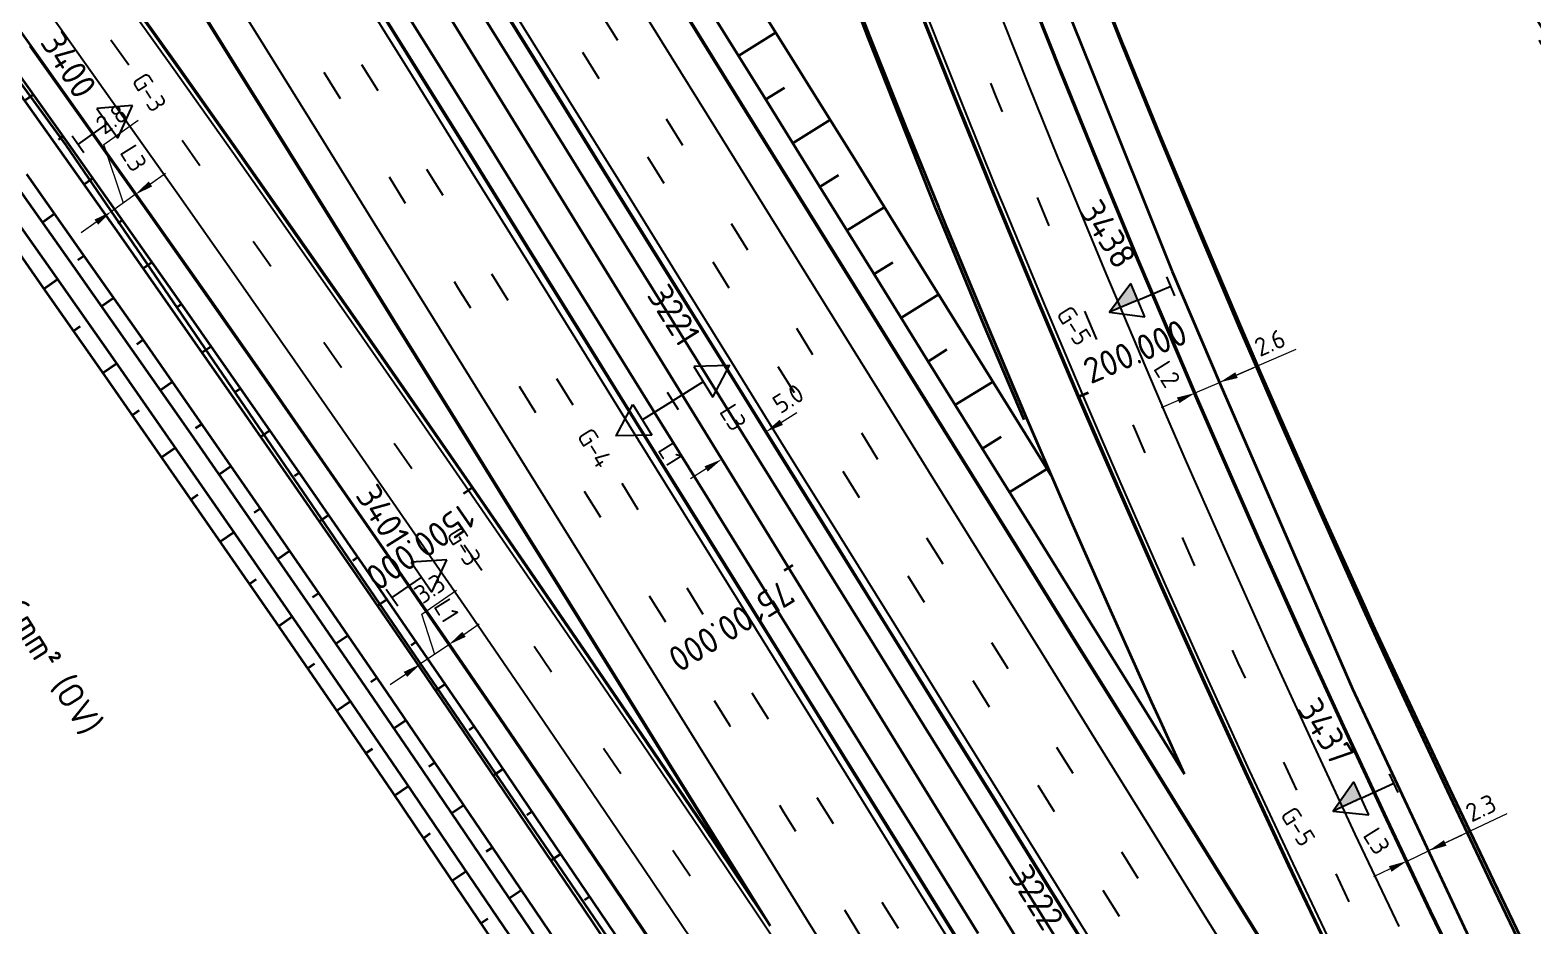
# Model space of a CAD drawing. Header units: metres. Extents: x 134219 to 139080, y 438661 to 444352.
# Drawn here: x 135685.5 to 135831.7, y 442616.8 to 442704.1 of the extents above; entities that cross this region are included whole.
import ezdxf
from ezdxf.enums import TextEntityAlignment as Align

# ---------------------------------------------------------------- set-up
doc = ezdxf.new("R2010")
doc.units = ezdxf.units.M
doc.linetypes.add('13strp', pattern=[4, 1, -3])
doc.linetypes.add('39strp', pattern=[12, 3, -9])
doc.layers.get('DEFPOINTS').update_dxf_attribs({"color": 193})
for name, color, linetype, lineweight in [('N-WE-KL-ET-T18', 1, 'Continuous', 18), ('N-WE-KL-ET-T25', 7, 'Continuous', 25), ('N-WE-KL-ET_LS_OV_ARMATUUR-S', 7, 'Continuous', 25), ('N-WE-KL-ET_LS_OV_ARMATUUR-T18', 1, 'Continuous', 25), ('N-WE-KL-ET_LS_OV_KABEL-G', 10, 'KL-LS-OV-N', 35), ('N-WE-KL-ET_LS_OV_KABEL-M', 7, 'Continuous', 18), ('N-WE-KL-ET_LS_OV_KABEL-T25', 7, 'Continuous', 25), ('Utd-geleiderail-nw', 8, 'glm a2ee v014$0$f2m40080', 35), ('Utd-ondergr-nw', 8, '13strp', 35)]:
    doc.layers.add(name, color=color, linetype=linetype, lineweight=lineweight)
doc.layers.add('N-WE-KL-ET_LS_OV_ARMATUUR-T25', color=2, linetype='Continuous')
doc.layers.add('Utd-weg-nw', color=8, linetype='Continuous')
doc.styles.add('alm a2ee v011$0$rtw_iso', font='NLCS-ISO.ttf')
doc.styles.add('ISO18', font='NLCS-ISO.ttf')
doc.styles.add('ISO25', font='NLCS-ISO.ttf')
doc.styles.add('NLCS-ISO', font='NLCS-ISO.ttf')
doc.styles.add('NLCS_18', font='NLCS-ISO.ttf', dxfattribs={"height": 1.8})
doc.styles.add('NLCS_25', font='NLCS-ISO.ttf', dxfattribs={"height": 2.5})
doc.linetypes.add('glm a2ee v014$0$f2m40080', pattern='A,2,-1,[160,RTW.shx,S=0.5,R=0,X=0,Y=0],-1', length=4)
doc.linetypes.add('KL-LS-OV-N', pattern='A,4,-1,[103,NLCS.SHX,S=0.75,R=0,X=0,Y=0],-1,4,-1.5,["0V",Standard,S=1,R=0,X=0,Y=-0.5],-3', length=14.5)
doc.dimstyles.new('NLCS_t18_pijl_Dimension_l3_h1', dxfattribs={"dimtxt": 1.8, "dimasz": 1.8, "dimexe": 2, "dimexo": 2, "dimgap": 0.7, "dimtad": 1, "dimdec": 1, "dimzin": 0, "dimdsep": 46, "dimtxsty": 'NLCS_18', "dimcen": 2.5, "dimdle": 2, "dimclrd": 256, "dimclre": 256, "dimclrt": 256, "dimadec": 1, "dimazin": 0, "dimtfac": 1, "dimtdec": 1, "dimtofl": 0, "dimtmove": 1, "dimatfit": 0, "dimfxl": 0, "dimtolj": 1, "dimtzin": 0, "dimlwd": 18, "dimlwe": 18, "dimarcsym": 0})

# ---------------------------------------------------------------- blocks, each defined once
blk = doc.blocks.new('SKL-ET_OV_ARMATUUR_HD_NATRIUM_2x250W-SO (1)')
for points in [[(-3.49, -1.76), (-6.49, 0), (-3.49, 1.76)], [(-3.49, 1.76), (-3.49, -1.76)], [(3.49, -1.76), (6.49, 0), (3.49, 1.76)], [(3.49, 1.76), (3.49, -1.76)], [(-3.49, 0), (0, 0)], [(0, 1), (0, -1)], [(3.49, 0), (0, 0)]]:
    blk.add_lwpolyline(points)
at = {"layer": 'N-WE-KL-ET_LS_OV_ARMATUUR-T18', "style": 'NLCS-ISO', "flags": 1}
for tag, p in [('TYPE_ARMATUUR', (3.07, -6.82)), ('VERMOGEN_LAMP', (3.07, -10.61)), ('SPIEGELSTAND', (3.07, -14.39)), ('HOOGTE_LICHTMAST', (3.07, -18.17)), ('UITLEGGERHOEK', (3.07, -21.96)), ('TYPE_LICHTMAST', (3.07, -25.74)), ('BOTSVRIENDELIJK', (3.07, -29.53)), ('POSITIE_LICHTMAST', (3.07, -33.31)), ('KABELAANSLUITNG', (3.07, -37.1)), ('VOEDINGSPUNT', (3.07, -48.45))]:
    blk.add_attdef(tag, p, '', height=1.8, dxfattribs=at)
at = {"layer": 'N-WE-KL-ET_LS_OV_ARMATUUR-T18', "style": 'NLCS-ISO'}
for tag, p in [('FASE-AANSLUITING_1', (3.07, -40.88)), ('FASE-AANSLUITING_2', (3.07, -44.67)), ('GROEPSNUMMER', (3.07, -52.24))]:
    blk.add_attdef(tag, p, '', height=1.8, dxfattribs=at)
at = {"layer": 'N-WE-KL-ET_LS_OV_ARMATUUR-T25', "style": 'NLCS-ISO'}
for tag, p in [('MASTNUMMER', (3.07, 7.39)), ('TYPE_SYMBOOL', (3.07, 3.61))]:
    blk.add_attdef(tag, p, '', height=2.5, dxfattribs=at)
blk = doc.blocks.new('SKL-ET_OV_ARMATUUR_HD_NATRIUM_1x250W-SO (3)')
for p, q in [((6.49, 0), (3.49, 1.76)), ((3.49, -1.76), (6.49, 0))]:
    blk.add_line(p, q)
for points in [[(3.49, 1.76), (3.49, -1.76)], [(0, 1), (0, -1)], [(3.49, 0), (0, 0)]]:
    blk.add_lwpolyline(points)
at = {"layer": 'N-WE-KL-ET_LS_OV_ARMATUUR-T18', "style": 'ISO18', "flags": 1}
for tag, p in [('TYPE_ARMATUUR', (3.07, -6.82)), ('VERMOGEN_LAMP', (3.07, -10.61)), ('SPIEGELSTAND', (3.07, -14.39)), ('HOOGTE_LICHTMAST', (3.07, -18.17)), ('UITLEGGERHOEK', (3.07, -21.96)), ('TYPE_LICHTMAST', (3.07, -25.74)), ('BOTSVRIENDELIJK', (3.07, -29.53)), ('POSITIE_LICHTMAST', (3.07, -33.31)), ('KABELAANSLUITNG', (3.07, -37.1)), ('VOEDINGSPUNT', (3.07, -44.67))]:
    blk.add_attdef(tag, p, '', height=1.8, dxfattribs=at)
at = {"layer": 'N-WE-KL-ET_LS_OV_ARMATUUR-T18', "style": 'ISO18'}
for tag, p in [('FASE-AANSLUITING_1', (3.07, -40.88)), ('GROEPSNUMMER', (3.07, -48.45))]:
    blk.add_attdef(tag, p, '', height=1.8, dxfattribs=at)
at = {"layer": 'N-WE-KL-ET_LS_OV_ARMATUUR-T25', "style": 'ISO25'}
for tag, p in [('MASTNUMMER', (3.07, 7.39)), ('TYPE_SYMBOOL', (3.07, 3.61))]:
    blk.add_attdef(tag, p, '', height=2.5, dxfattribs=at)
blk = doc.blocks.new('SKL-ET_OV_ARMATUUR_HD_NATRIUM_1x250W-SO (2)')
for points in [[(3.49, -1.76), (6.49, 0), (3.49, 1.76)], [(3.49, 1.76), (3.49, -1.76)], [(0, 1), (0, -1)], [(3.49, 0), (0, 0)], [(3.49, 0), (6.49, 0)]]:
    blk.add_lwpolyline(points)
blk.add_solid([(3.49, 0), (3.49, -1.76), (6.49, 0)])
at = {"layer": 'N-WE-KL-ET-T18', "linetype": 'ByBlock', "style": 'NLCS-ISO'}
blk.add_attdef('GROEPSNUMMER', text='', height=1.8, dxfattribs=at).set_placement((-2, -4), align=Align.RIGHT)
blk.add_attdef('FASE-AANSLUITING', (10, -4), '', height=1.8, dxfattribs=at)
at = {"layer": 'N-WE-KL-ET-T18', "linetype": 'ByBlock', "style": 'NLCS-ISO', "flags": 1}
for tag, p in [('TYPE_ARMATUUR', (7.76, -13.46)), ('TYPE_FABRIKAAT', (7.76, -17.24)), ('VERMOGEN_LAMP', (7.76, -21.02)), ('SPIEGELSTAND', (7.76, -24.81)), ('HOOGTE_LICHTMAST', (7.76, -28.59)), ('UITLEGGERHOEK', (7.76, -32.38)), ('TYPE_LICHTMAST', (7.76, -36.16)), ('BOTSVRIENDELIJK', (7.76, -39.95)), ('POSITIE_LICHTMAST', (7.76, -43.73)), ('KABELAANSLUITING', (7.76, -47.52)), ('VOEDINGSPUNT', (7.76, -51.3))]:
    blk.add_attdef(tag, p, '', height=1.8, dxfattribs=at)
at = {"layer": 'N-WE-KL-ET-T25', "linetype": 'ByBlock', "style": 'NLCS-ISO'}
blk.add_attdef('MASTNUMMER', text='', height=2.5, dxfattribs=at).set_placement((4, 4.31), align=Align.MIDDLE)
at = {"layer": 'N-WE-KL-ET-T25', "linetype": 'ByBlock', "style": 'NLCS-ISO', "flags": 1}
blk.add_attdef('TYPE_SYMBOOL', (7.76, -10.06), '', height=2.5, dxfattribs=at)
blk = doc.blocks.new('*D463')
at = {"layer": 'DEFPOINTS', "color": 0, "transparency": 16777216}
for p in [(135757.04, 442664.93), (135752.77, 442662.28), (135752.77, 442662.28)]:
    blk.add_point(p, dxfattribs=at)
at = {"layer": 'N-WE-KL-ET_LS_OV_KABEL-M', "lineweight": 18, "transparency": 16777216}
for p, q in [((135757.04, 442664.93), (135755.98, 442666.63)), ((135752.77, 442662.28), (135751.72, 442663.98))]:
    blk.add_line(p, q, dxfattribs=at)
at = {"layer": 'N-WE-KL-ET_LS_OV_KABEL-M', "linetype": 'Continuous', "lineweight": 18, "transparency": 16777216}
for p, q in [((135758.57, 442665.88), (135760.09, 442666.83)), ((135751.24, 442661.33), (135749.72, 442660.38))]:
    blk.add_line(p, q, dxfattribs=at)
at = {"layer": 'N-WE-KL-ET_LS_OV_KABEL-M', "transparency": 16777216}
for points in [[(135758.41, 442666.13), (135758.72, 442665.62), (135757.04, 442664.93)], [(135751.09, 442661.59), (135751.4, 442661.08), (135752.77, 442662.28)]]:
    blk.add_solid(points, dxfattribs=at)
at = {"layer": 'N-WE-KL-ET_LS_OV_KABEL-M', "transparency": 16777216, "insert": (135759.24, 442668.18), "char_height": 1.8, "attachment_point": 5, "rotation": 31.8363, "style": 'NLCS_18'}
blk.add_mtext('\\A1;5.0', dxfattribs=at)
blk = doc.blocks.new('*D494')
at = {"layer": 'DEFPOINTS', "color": 0, "transparency": 16777216}
for p in [(135695.7, 442688.04), (135693.38, 442686.4), (135693.38, 442686.4)]:
    blk.add_point(p, dxfattribs=at)
at = {"layer": 'N-WE-KL-ET_LS_OV_KABEL-M', "linetype": 'Continuous', "lineweight": 18, "transparency": 16777216}
for p, q in [((135692.63, 442692.92), (135695.99, 442695.28)), ((135694.54, 442687.22), (135692.63, 442692.92)), ((135697.17, 442689.08), (135698.64, 442690.12)), ((135695.7, 442688.04), (135693.38, 442686.4)), ((135691.9, 442685.36), (135690.43, 442684.33))]:
    blk.add_line(p, q, dxfattribs=at)
at = {"layer": 'N-WE-KL-ET_LS_OV_KABEL-M', "lineweight": 18, "transparency": 16777216}
for p, q in [((135693.38, 442686.4), (135692.22, 442688.04)), ((135695.7, 442688.04), (135696.86, 442686.41))]:
    blk.add_line(p, q, dxfattribs=at)
at = {"layer": 'N-WE-KL-ET_LS_OV_KABEL-M', "transparency": 16777216}
for points in [[(135697, 442689.33), (135697.35, 442688.84), (135695.7, 442688.04)], [(135691.73, 442685.61), (135692.08, 442685.12), (135693.38, 442686.4)]]:
    blk.add_solid(points, dxfattribs=at)
at = {"layer": 'N-WE-KL-ET_LS_OV_KABEL-M', "transparency": 16777216, "insert": (135693.39, 442695.41), "char_height": 1.8, "attachment_point": 5, "rotation": 35.1927, "style": 'NLCS_18'}
blk.add_mtext('\\A1;2.8', dxfattribs=at)
blk = doc.blocks.new('*D495')
at = {"layer": 'DEFPOINTS', "color": 0, "transparency": 16777216}
for p in [(135726.2, 442644.22), (135723.47, 442642.35), (135723.47, 442642.35)]:
    blk.add_point(p, dxfattribs=at)
at = {"layer": 'N-WE-KL-ET_LS_OV_KABEL-M', "linetype": 'Continuous', "lineweight": 18, "transparency": 16777216}
for p, q in [((135723.58, 442647.21), (135726.97, 442649.53)), ((135724.84, 442643.28), (135723.58, 442647.21)), ((135727.68, 442645.23), (135729.17, 442646.25)), ((135726.2, 442644.22), (135723.47, 442642.35)), ((135721.99, 442641.33), (135720.5, 442640.32))]:
    blk.add_line(p, q, dxfattribs=at)
at = {"layer": 'N-WE-KL-ET_LS_OV_KABEL-M', "lineweight": 18, "transparency": 16777216}
for p, q in [((135726.2, 442644.22), (135725.07, 442645.87)), ((135723.47, 442642.35), (135722.34, 442644))]:
    blk.add_line(p, q, dxfattribs=at)
at = {"layer": 'N-WE-KL-ET_LS_OV_KABEL-M', "transparency": 16777216}
for points in [[(135727.52, 442645.48), (135727.85, 442644.99), (135726.2, 442644.22)], [(135721.82, 442641.58), (135722.16, 442641.09), (135723.47, 442642.35)]]:
    blk.add_solid(points, dxfattribs=at)
at = {"layer": 'N-WE-KL-ET_LS_OV_KABEL-M', "transparency": 16777216, "insert": (135724.37, 442649.69), "char_height": 1.8, "attachment_point": 5, "rotation": 34.4022, "style": 'NLCS_18'}
blk.add_mtext('\\A1;3.3', dxfattribs=at)
blk = doc.blocks.new('*D586')
at = {"layer": 'DEFPOINTS', "color": 0, "transparency": 16777216}
for p in [(135798.83, 442668.73), (135801.21, 442669.76), (135801.21, 442669.76)]:
    blk.add_point(p, dxfattribs=at)
at = {"layer": 'N-WE-KL-ET_LS_OV_KABEL-M', "linetype": 'Continuous', "lineweight": 18, "transparency": 16777216}
for p, q in [((135808.63, 442672.96), (135801.21, 442669.76)), ((135802.86, 442670.47), (135804.51, 442671.18)), ((135798.83, 442668.73), (135801.21, 442669.76)), ((135797.18, 442668.01), (135795.53, 442667.3))]:
    blk.add_line(p, q, dxfattribs=at)
at = {"layer": 'N-WE-KL-ET_LS_OV_KABEL-M', "lineweight": 18, "transparency": 16777216}
for p, q in [((135798.83, 442668.73), (135799.63, 442666.89)), ((135801.21, 442669.76), (135802, 442667.92))]:
    blk.add_line(p, q, dxfattribs=at)
at = {"layer": 'N-WE-KL-ET_LS_OV_KABEL-M', "transparency": 16777216}
for points in [[(135802.74, 442670.75), (135802.98, 442670.19), (135801.21, 442669.76)], [(135797.06, 442668.29), (135797.3, 442667.74), (135798.83, 442668.73)]]:
    blk.add_solid(points, dxfattribs=at)
at = {"layer": 'N-WE-KL-ET_LS_OV_KABEL-M', "transparency": 16777216, "insert": (135806.11, 442673.62), "char_height": 1.8, "attachment_point": 5, "rotation": 23.3729, "style": 'NLCS_18'}
blk.add_mtext('\\A1;2.6', dxfattribs=at)
blk = doc.blocks.new('*D587')
at = {"layer": 'DEFPOINTS', "color": 0, "transparency": 16777216}
for p in [(135819.45, 442623.16), (135821.54, 442624.15), (135821.54, 442624.15)]:
    blk.add_point(p, dxfattribs=at)
at = {"layer": 'N-WE-KL-ET_LS_OV_KABEL-M', "linetype": 'Continuous', "lineweight": 18, "transparency": 16777216}
for p, q in [((135829.17, 442627.76), (135821.54, 442624.15)), ((135823.17, 442624.92), (135824.8, 442625.69)), ((135819.45, 442623.16), (135821.54, 442624.15)), ((135817.82, 442622.39), (135816.19, 442621.62))]:
    blk.add_line(p, q, dxfattribs=at)
at = {"layer": 'N-WE-KL-ET_LS_OV_KABEL-M', "lineweight": 18, "transparency": 16777216}
for p, q in [((135819.45, 442623.16), (135818.59, 442624.97)), ((135821.54, 442624.15), (135820.69, 442625.96))]:
    blk.add_line(p, q, dxfattribs=at)
at = {"layer": 'N-WE-KL-ET_LS_OV_KABEL-M', "transparency": 16777216}
for points in [[(135823.04, 442625.19), (135823.3, 442624.65), (135821.54, 442624.15)], [(135817.69, 442622.66), (135817.95, 442622.12), (135819.45, 442623.16)]]:
    blk.add_solid(points, dxfattribs=at)
at = {"layer": 'N-WE-KL-ET_LS_OV_KABEL-M', "transparency": 16777216, "insert": (135826.64, 442628.33), "char_height": 1.8, "attachment_point": 5, "rotation": 25.2963, "style": 'NLCS_18'}
blk.add_mtext('\\A1;2.3', dxfattribs=at)

msp = doc.modelspace()

# ---------------------------------------------------------------- linework, layer by layer
at = {"layer": 'N-WE-KL-ET_LS_OV_KABEL-G', "flags": 128}
for points, elevation in [([(135028.79, 443628.21), (135029.43, 443628.5), (135031.21, 443626.78), (135031.77, 443626.04), (135031.72, 443624.46), (135052.28, 443604.28), (135079.83, 443576.7), (135079.68, 443576.86), (135107.02, 443546.27), (135128.47, 443521.4), (135135.83, 443512.88), (135160.14, 443483.99), (135177.3, 443462.48), (135198.67, 443435.94), (135200.35, 443433.58), (135206.96, 443425.68), (135215.59, 443414.76), (135229.59, 443396.5), (135246.51, 443374.99), (135246.49, 443375.01), (135294.88, 443312.89), (135333.29, 443263.09), (135371.73, 443213.18), (135406.65, 443167.97), (135427.92, 443140.4), (135453.98, 443108.38), (135454.93, 443105.99), (135457.2, 443102.6), (135480.28, 443072.39), (135496.14, 443052.17), (135531.45, 443005.87), (135550.73, 442980.13), (135566.75, 442957.09), (135582.35, 442934.84), (135591.75, 442921.24), (135600.66, 442908.47), (135623.1, 442873.1), (135810.94, 442567.72), (135811.57, 442566.24), (135890, 442440.49), (135917.51, 442397.79), (135918.36, 442396.37), (135921.31, 442391.57), (135924.12, 442387.09), (135993.39, 442276.1), (135998.09, 442268.15), (136009.98, 442249.34), (136029.66, 442217.44), (136035.64, 442207.92), (136051.53, 442183.81), (136063.88, 442163.96), (136083.42, 442134.87), (136087.68, 442128.39), (136098.45, 442110.21), (136094.16, 442107.28)], 1.81), ([(135721.23, 442918.62), (135722.06, 442918.71), (135729.09, 442888.32), (135732.4, 442875.41), (135739.07, 442848.53), (135744.81, 442825.46), (135748.85, 442812.3), (135753.18, 442798.69), (135759.28, 442779.65), (135766.98, 442756.72), (135768.94, 442751.33), (135776.94, 442729.3), (135780.2, 442721.47), (135788.86, 442699.92), (135796.6, 442680.56), (135801.31, 442669.52), (135814.14, 442639.94), (135825.99, 442614.64), (135833.39, 442599.59), (135840.41, 442585.62), (135846.61, 442573.57), (135855.75, 442558.03), (135866.63, 442537.71), (135893.63, 442492.47), (135903.12, 442476.87), (135921.69, 442446.61), (135932.97, 442428.48), (135977.81, 442356.04), (135989.88, 442336.6), (136005.71, 442311.05), (136018.65, 442290.07), (136033.73, 442266.1), (136048.87, 442241.4), (136061.72, 442221.06), (136075.64, 442199.3), (136089.46, 442177.55), (136095.53, 442168.38), (136098.01, 442164.91), (136105.46, 442153.08), (136105.45, 442153.08), (136113.48, 442140), (136113.47, 442139.99), (136115.54, 442136.16), (136115.58, 442136.17), (136116.02, 442133.35), (136140.96, 442091.4)], 1.96)]:
    msp.add_lwpolyline(points, dxfattribs=dict(at, elevation=elevation))
msp.add_lwpolyline([(135920.16, 442341.16), (135919.19, 442340.33), (135890.91, 442385.27), (135864.11, 442426.73), (135835.32, 442471.35), (135806.93, 442516.02), (135778.89, 442560.21), (135749.46, 442604.31), (135688.97, 442692.85), (135658.23, 442735), (135645.16, 442753.13), (135616.2, 442790.31), (135569.7, 442852.51), (135568.73, 442853.96), (135568.72, 442853.96), (135556.53, 442870.34), (135541.94, 442887.77), (135535.96, 442894.27), (135510.86, 442922.28), (135499.68, 442932.52), (135460.26, 442969.03), (135441.8, 442984.21), (135435, 442989.22), (135425, 442995.68), (135418.79, 442999.03), (135417.79, 442999.51), (135418.18, 442999.51), (135411.42, 443000.81), (135410.52, 442999.01), (135409.7, 442997.39), (135406.46, 442999.39), (135411.35, 443008.29), (135374.57, 443035.92), (135373.93, 443035.52), (135373.15, 443035.54)], dxfattribs=at)
at = {"layer": 'Utd-geleiderail-nw', "linetype": 'Continuous', "flags": 128}
for points in [[(135682.77, 442780.79), (135688.04, 442772.29), (135693.32, 442763.8), (135698.59, 442755.3), (135703.87, 442746.81), (135709.14, 442738.31), (135714.42, 442729.81), (135719.69, 442721.32), (135724.97, 442712.82), (135730.24, 442704.33), (135735.52, 442695.83), (135740.79, 442687.34), (135746.07, 442678.84), (135751.34, 442670.35), (135756.62, 442661.85), (135761.89, 442653.35), (135767.17, 442644.86), (135772.44, 442636.36), (135777.72, 442627.87), (135782.99, 442619.37), (135788.27, 442610.88), (135793.54, 442602.38), (135804.57, 442584.61), (135823.1, 442550.95)], [(135682.78, 442769.02), (135688.05, 442760.53), (135693.32, 442752.03), (135698.6, 442743.54), (135703.87, 442735.04), (135709.15, 442726.54), (135714.42, 442718.05), (135719.7, 442709.55), (135724.97, 442701.06), (135730.25, 442692.56), (135735.52, 442684.07), (135740.8, 442675.57), (135746.07, 442667.08), (135751.35, 442658.58), (135752.74, 442656.33), (135756.62, 442650.08), (135761.9, 442641.59), (135767.17, 442633.09), (135772.45, 442624.6), (135777.72, 442616.1)]]:
    msp.add_lwpolyline(points, dxfattribs=at)
at = {"layer": 'Utd-ondergr-nw', "color": 7, "linetype": 'Continuous'}
for p, q in [((135787.53, 442668.39), (135788.45, 442668.79)), ((135728.47, 442659.48), (135727.64, 442658.92)), ((135759.68, 442651.98), (135758.83, 442651.46))]:
    msp.add_line(p, q, dxfattribs=at)
at = {"layer": 'Utd-ondergr-nw', "linetype": 'Continuous', "flags": 128}
for points in [[(135681.2, 442827.21), (135686.58, 442818.7), (135691.94, 442810.18), (135697.28, 442801.65), (135702.57, 442793.16), (135702.6, 442793.11), (135707.88, 442784.61), (135713.15, 442776.11), (135718.43, 442767.62), (135723.7, 442759.12), (135728.98, 442750.63), (135734.25, 442742.13), (135739.53, 442733.64), (135744.8, 442725.14), (135750.08, 442716.65), (135755.35, 442708.15), (135760.63, 442699.65), (135765.9, 442691.16), (135771.18, 442682.66), (135776.45, 442674.17), (135781.73, 442665.67), (135784.92, 442660.53)], [(135682.94, 442816.41), (135688.3, 442807.9), (135693.64, 442799.37), (135698.92, 442790.89), (135698.95, 442790.84), (135704.23, 442782.34), (135709.5, 442773.85), (135714.78, 442765.35), (135720.05, 442756.85), (135725.33, 442748.36), (135730.6, 442739.86), (135735.88, 442731.37), (135741.15, 442722.87), (135746.43, 442714.38), (135751.7, 442705.88), (135756.98, 442697.39), (135762.25, 442688.89), (135767.53, 442680.39), (135772.8, 442671.9), (135778.08, 442663.4), (135783.35, 442654.91), (135788.63, 442646.41), (135793.9, 442637.92), (135797.81, 442631.62)], [(135830.52, 442615.73), (135827.89, 442621.19), (135823.64, 442630.11), (135819.45, 442639.06), (135816.14, 442646.2), (135815.3, 442648.03), (135811.22, 442657.02), (135807.23, 442666.07), (135805.24, 442670.66), (135803.31, 442675.13), (135799.44, 442684.23), (135795.64, 442693.35), (135794.82, 442695.33), (135791.9, 442702.49), (135788.23, 442711.67), (135784.62, 442720.87), (135781.08, 442730.09), (135777.62, 442739.35), (135774.25, 442748.64), (135770.94, 442757.95), (135767.69, 442767.28), (135764.51, 442776.64)], [(135830.25, 442615.59), (135827.61, 442621.06), (135823.38, 442629.99), (135819.21, 442638.95), (135815.93, 442646.1), (135815.1, 442647.94), (135811.06, 442656.95), (135807.08, 442666), (135805.09, 442670.59), (135803.16, 442675.07), (135799.31, 442684.17), (135795.53, 442693.3), (135794.72, 442695.29), (135791.81, 442702.46), (135788.15, 442711.64), (135784.57, 442720.85), (135781.04, 442730.08), (135777.59, 442739.34), (135774.2, 442748.62), (135770.88, 442757.93), (135767.62, 442767.26), (135764.43, 442776.61)], [(135824.35, 442612.74), (135821.71, 442618.23), (135817.45, 442627.2), (135813.26, 442636.2), (135809.97, 442643.39), (135809.13, 442645.23), (135805.07, 442654.29), (135801.07, 442663.38), (135799.07, 442668), (135797.14, 442672.5), (135793.27, 442681.64), (135789.47, 442690.82), (135788.65, 442692.81), (135785.73, 442700.01), (135782.06, 442709.24), (135778.46, 442718.49), (135774.92, 442727.77), (135771.44, 442737.07), (135768.04, 442746.4), (135764.7, 442755.75), (135761.43, 442765.12), (135758.22, 442774.52)], [(135824.42, 442612.77), (135821.77, 442618.26), (135817.51, 442627.23), (135813.32, 442636.23), (135810.03, 442643.42), (135809.2, 442645.26), (135805.13, 442654.32), (135801.14, 442663.41), (135799.13, 442668.02), (135797.2, 442672.53), (135793.33, 442681.67), (135789.53, 442690.84), (135788.72, 442692.83), (135785.8, 442700.04), (135782.13, 442709.27), (135778.52, 442718.52), (135774.98, 442727.79), (135771.51, 442737.09), (135768.1, 442746.42), (135764.76, 442755.77), (135761.49, 442765.14), (135758.29, 442774.54)], [(135689.72, 442773.34), (135695, 442764.84), (135700.27, 442756.35), (135705.55, 442747.85), (135710.82, 442739.35), (135716.1, 442730.86), (135721.37, 442722.36), (135726.65, 442713.87), (135731.92, 442705.37), (135737.2, 442696.88), (135742.47, 442688.38), (135747.75, 442679.89), (135753.02, 442671.39), (135758.3, 442662.89), (135763.57, 442654.4), (135768.85, 442645.9), (135774.12, 442637.41), (135779.4, 442628.91), (135784.67, 442620.42), (135789.95, 442611.92)], [(135689.78, 442773.37), (135695.06, 442764.88), (135700.33, 442756.38), (135705.61, 442747.89), (135710.88, 442739.39), (135716.16, 442730.9), (135721.43, 442722.4), (135726.71, 442713.91), (135731.98, 442705.41), (135737.26, 442696.91), (135742.53, 442688.42), (135747.81, 442679.92), (135753.08, 442671.43), (135758.36, 442662.93), (135763.63, 442654.44), (135768.91, 442645.94), (135774.18, 442637.44), (135779.46, 442628.95), (135784.73, 442620.45), (135790.01, 442611.96)], [(135707.59, 442772.66), (135712.86, 442764.16), (135718.14, 442755.67), (135723.41, 442747.17), (135728.69, 442738.68), (135733.96, 442730.18), (135739.24, 442721.69), (135744.51, 442713.19), (135749.79, 442704.69), (135755.06, 442696.2), (135760.34, 442687.7), (135765.61, 442679.21), (135770.89, 442670.71), (135776.16, 442662.22), (135781.44, 442653.72), (135786.71, 442645.23), (135791.99, 442636.73), (135797.26, 442628.23), (135802.54, 442619.74), (135807.81, 442611.24)], [(135707.65, 442772.7), (135712.92, 442764.2), (135718.2, 442755.7), (135723.47, 442747.21), (135728.75, 442738.71), (135734.02, 442730.22), (135739.3, 442721.72), (135744.57, 442713.23), (135749.85, 442704.73), (135755.12, 442696.24), (135760.4, 442687.74), (135765.67, 442679.24), (135770.95, 442670.75), (135776.22, 442662.25), (135781.5, 442653.76), (135786.77, 442645.26), (135792.05, 442636.77), (135797.32, 442628.27), (135802.6, 442619.78), (135807.87, 442611.28)], [(135812.22, 442613.69), (135807.93, 442622.73), (135803.71, 442631.8), (135800.39, 442639.04), (135799.55, 442640.89), (135795.45, 442650.02), (135791.43, 442659.18), (135789.41, 442663.83), (135787.46, 442668.37), (135783.57, 442677.58), (135779.74, 442686.82), (135778.91, 442688.83), (135775.97, 442696.09), (135772.27, 442705.38), (135768.64, 442714.71), (135765.07, 442724.05), (135761.58, 442733.43), (135758.14, 442742.82), (135754.78, 442752.24), (135751.48, 442761.69), (135748.25, 442771.16)], [(135812.28, 442613.72), (135807.99, 442622.76), (135803.77, 442631.83), (135800.45, 442639.07), (135799.61, 442640.92), (135795.52, 442650.05), (135791.49, 442659.21), (135789.48, 442663.86), (135787.53, 442668.39), (135783.63, 442677.61), (135779.8, 442686.85), (135778.98, 442688.86), (135776.04, 442696.12), (135772.34, 442705.41), (135768.7, 442714.73), (135765.14, 442724.08), (135761.64, 442733.45), (135758.21, 442742.85), (135754.84, 442752.27), (135751.55, 442761.71), (135748.32, 442771.18)], [(135797.81, 442631.62), (135795.45, 442636.79), (135794.6, 442638.66), (135790.49, 442647.82), (135786.45, 442657.01), (135784.43, 442661.68), (135782.47, 442666.23), (135778.56, 442675.48), (135774.71, 442684.76), (135773.89, 442686.78), (135770.93, 442694.06), (135767.22, 442703.4), (135763.57, 442712.75), (135759.99, 442722.14), (135756.48, 442731.54), (135753.04, 442740.98), (135749.66, 442750.44), (135746.35, 442759.92), (135743.11, 442769.42)], [(135681.03, 442767.94), (135686.31, 442759.45), (135691.58, 442750.95), (135696.86, 442742.45), (135702.13, 442733.96), (135707.41, 442725.46), (135712.68, 442716.97), (135717.96, 442708.47), (135723.23, 442699.98), (135728.51, 442691.48), (135733.78, 442682.99), (135739.06, 442674.49), (135744.33, 442665.99), (135749.61, 442657.5), (135754.88, 442649), (135760.16, 442640.51), (135765.43, 442632.01), (135770.71, 442623.52), (135775.98, 442615.02)], [(135681.09, 442767.98), (135686.37, 442759.48), (135691.64, 442750.99), (135696.92, 442742.49), (135702.19, 442734), (135707.47, 442725.5), (135712.74, 442717), (135718.02, 442708.51), (135723.29, 442700.01), (135728.57, 442691.52), (135733.84, 442683.02), (135739.12, 442674.53), (135744.39, 442666.03), (135749.67, 442657.54), (135754.94, 442649.04), (135760.22, 442640.54), (135765.49, 442632.05), (135770.77, 442623.55), (135776.04, 442615.06)], [(135782.18, 442666.11), (135778.26, 442675.36), (135774.43, 442684.64), (135773.61, 442686.66), (135770.7, 442693.97), (135767.03, 442703.32), (135763.46, 442712.71), (135759.98, 442722.13), (135759.8, 442722.67), (135756.18, 442731.43), (135752.55, 442740.8), (135749.07, 442750.23), (135745.68, 442759.69), (135742.37, 442769.17)], [(135684.27, 442734.64), (135689.54, 442726.14), (135694.82, 442717.65), (135700.09, 442709.15), (135705.37, 442700.65), (135710.64, 442692.16), (135715.92, 442683.66), (135721.19, 442675.17), (135726.47, 442666.67), (135731.74, 442658.18), (135737.02, 442649.68), (135742.29, 442641.19), (135747.57, 442632.69), (135752.84, 442624.19), (135755.38, 442620.11)], [(135684.33, 442734.67), (135689.6, 442726.18), (135694.88, 442717.68), (135700.15, 442709.19), (135705.43, 442700.69), (135710.7, 442692.2), (135715.98, 442683.7), (135721.25, 442675.2), (135726.53, 442666.71), (135731.8, 442658.21), (135737.08, 442649.72), (135742.35, 442641.22), (135747.63, 442632.73), (135752.9, 442624.23), (135757.49, 442616.85)], [(135682.37, 442724.88), (135688.2, 442716.75), (135694.01, 442708.62), (135699.81, 442700.46), (135705.58, 442692.3), (135711.33, 442684.11), (135717.06, 442675.92), (135722.77, 442667.71), (135728.47, 442659.48), (135734.14, 442651.25), (135739.79, 442642.99), (135745.41, 442634.73), (135751.02, 442626.45), (135756.61, 442618.15), (135757.49, 442616.85)], [(135682.42, 442724.92), (135688.26, 442716.79), (135694.07, 442708.66), (135699.86, 442700.5), (135705.64, 442692.34), (135711.39, 442684.15), (135717.12, 442675.96), (135722.83, 442667.75), (135728.52, 442659.52), (135734.19, 442651.29), (135739.84, 442643.03), (135745.47, 442634.77), (135751.08, 442626.49), (135755.38, 442620.11)], [(135679.7, 442710.67), (135685.5, 442702.55), (135691.28, 442694.42), (135697.04, 442686.28), (135702.78, 442678.12), (135708.49, 442669.94), (135714.19, 442661.75), (135719.86, 442653.55), (135725.52, 442645.33), (135731.16, 442637.1), (135736.77, 442628.86), (135742.36, 442620.6), (135747.94, 442612.32)], [(135758.04, 442703.82), (135754.39, 442701.55)], [(135685.45, 442702.51), (135691.22, 442694.38), (135696.98, 442686.23), (135702.72, 442678.07), (135708.44, 442669.9), (135714.13, 442661.71), (135719.81, 442653.51), (135725.46, 442645.29), (135731.1, 442637.06), (135736.71, 442628.82), (135742.31, 442620.56), (135747.88, 442612.28)], [(135683.43, 442701.07), (135689.2, 442692.95), (135694.95, 442684.81), (135700.69, 442676.65), (135706.4, 442668.48), (135712.09, 442660.3), (135717.77, 442652.1), (135723.42, 442643.89), (135729.05, 442635.66), (135734.66, 442627.42), (135740.25, 442619.17), (135745.82, 442610.9)], [(135682.6, 442700.48), (135688.36, 442692.35), (135694.1, 442684.21), (135699.82, 442676.04), (135705.52, 442667.87), (135711.2, 442659.68), (135716.86, 442651.48), (135722.5, 442643.26), (135728.12, 442635.03), (135733.72, 442626.78), (135739.3, 442618.52), (135744.85, 442610.25)], [(135684.92, 442697.2), (135685.75, 442697.8)], [(135758.86, 442698.43), (135757.03, 442697.3)], [(135763.32, 442695.32), (135759.67, 442693.05)], [(135688.23, 442693.42), (135688.65, 442693.72)], [(135683.93, 442689.21), (135689.67, 442681.08), (135695.38, 442672.93), (135701.07, 442664.77), (135706.75, 442656.59), (135712.4, 442648.4), (135718.03, 442640.19), (135723.64, 442631.97), (135729.23, 442623.74), (135734.8, 442615.49), (135740.35, 442607.23), (135745.88, 442598.95), (135751.38, 442590.66), (135756.87, 442582.36), (135762.34, 442574.04), (135767.78, 442565.71), (135770.92, 442560.88)], [(135685.1, 442690.04), (135690.83, 442681.9), (135696.55, 442673.75), (135702.24, 442665.58), (135707.92, 442657.4), (135713.57, 442649.21), (135719.2, 442641), (135724.82, 442632.77), (135730.41, 442624.54), (135735.98, 442616.29), (135741.53, 442608.02), (135747.06, 442599.74), (135752.57, 442591.45), (135758.06, 442583.14), (135763.53, 442574.82), (135768.97, 442566.49), (135772.87, 442560.5)], [(135690.69, 442689.04), (135691.54, 442689.64)], [(135764.13, 442689.94), (135762.3, 442688.8)], [(135682.3, 442688.06), (135688.03, 442679.93), (135693.74, 442671.78), (135699.43, 442663.62), (135705.1, 442655.45), (135710.75, 442647.26), (135716.38, 442639.06), (135721.99, 442630.84), (135727.58, 442622.61), (135733.14, 442614.37), (135738.69, 442606.11), (135744.21, 442597.84), (135749.72, 442589.55), (135755.2, 442581.26), (135760.67, 442572.94), (135766.11, 442564.62), (135769.25, 442559.79)], [(135681.04, 442687.16), (135686.71, 442678.99), (135692.41, 442670.84), (135698.08, 442662.68), (135703.75, 442654.51), (135709.42, 442646.34), (135715.05, 442638.15), (135720.65, 442629.93), (135726.22, 442621.69), (135731.78, 442613.45), (135737.34, 442605.2), (135742.86, 442596.93), (135748.36, 442588.65), (135753.85, 442580.36), (135759.33, 442572.06), (135764.79, 442563.75), (135768.7, 442557.77)], [(135686.66, 442685.36), (135687.82, 442686.18)], [(135768.59, 442686.82), (135764.94, 442684.56)], [(135694, 442685.25), (135694.43, 442685.55)], [(135690.12, 442681.68), (135690.7, 442682.09)], [(135696.45, 442680.86), (135697.31, 442681.46)], [(135769.41, 442681.44), (135767.58, 442680.31)], [(135688.14, 442679.77), (135686.81, 442678.83)], [(135692.41, 442677.18), (135693.57, 442678)], [(135699.75, 442677.07), (135700.18, 442677.37)], [(135773.87, 442678.33), (135770.22, 442676.06)], [(135690.35, 442675.21), (135689.68, 442674.74)], [(135695.86, 442673.49), (135696.44, 442673.9)], [(135702.18, 442672.67), (135703.05, 442673.27)], [(135774.68, 442672.95), (135772.85, 442671.81)], [(135693.88, 442671.58), (135692.55, 442670.65)], [(135698.13, 442668.99), (135699.3, 442669.8)], [(135705.48, 442668.87), (135705.92, 442669.17)], [(135779.14, 442669.83), (135775.49, 442667.57)], [(135696.07, 442667.01), (135695.4, 442666.54)], [(135701.57, 442665.29), (135702.16, 442665.7)], [(135707.89, 442664.46), (135708.77, 442665.07)], [(135779.96, 442664.45), (135778.13, 442663.32)], [(135699.6, 442663.38), (135698.25, 442662.44)], [(135703.84, 442660.78), (135705.01, 442661.59)], [(135784.42, 442661.34), (135780.77, 442659.07)], [(135711.19, 442660.66), (135711.63, 442660.96)], [(135701.78, 442658.8), (135701.1, 442658.33)], [(135707.27, 442657.08), (135707.86, 442657.48)], [(135713.58, 442656.23), (135714.48, 442656.85)], [(135705.3, 442655.16), (135703.95, 442654.23)], [(135709.53, 442652.56), (135710.7, 442653.37)], [(135716.87, 442652.43), (135717.32, 442652.74)], [(135707.47, 442650.58), (135706.8, 442650.12)], [(135712.95, 442648.85), (135713.54, 442649.25)], [(135719.25, 442648), (135720.16, 442648.62)], [(135710.98, 442646.93), (135709.64, 442646.01)], [(135715.2, 442644.33), (135716.37, 442645.13)], [(135722.54, 442644.19), (135723, 442644.5)], [(135713.15, 442642.35), (135712.48, 442641.89)], [(135718.61, 442640.61), (135719.2, 442641.01)], [(135724.9, 442639.75), (135725.82, 442640.38)], [(135716.64, 442638.68), (135715.31, 442637.77)], [(135720.84, 442636.08), (135722.02, 442636.88)], [(135728.18, 442635.93), (135728.65, 442636.25)], [(135718.79, 442634.1), (135718.13, 442633.65)], [(135724.25, 442632.35), (135724.83, 442632.75)], [(135730.53, 442631.48), (135731.46, 442632.12)], [(135722.27, 442630.42), (135720.94, 442629.51)], [(135726.47, 442627.81), (135727.65, 442628.61)], [(135733.81, 442627.66), (135734.28, 442627.98)], [(135724.41, 442625.83), (135723.74, 442625.37)], [(135729.86, 442624.08), (135730.45, 442624.47)], [(135736.14, 442623.2), (135737.09, 442623.84)], [(135727.89, 442622.15), (135726.53, 442621.23)], [(135732.07, 442619.54), (135733.25, 442620.33)], [(135739.41, 442619.38), (135739.89, 442619.7)], [(135730.01, 442617.55), (135729.33, 442617.09)]]:
    msp.add_lwpolyline(points, dxfattribs=at)
at = {"layer": 'Utd-weg-nw', "linetype": '39strp', "flags": 128}
for points in [[(135448.38, 443097.74), (135451.1, 443094.2), (135457.15, 443086.27), (135463.18, 443078.32), (135469.2, 443070.36), (135475.19, 443062.38), (135481.16, 443054.39), (135487.11, 443046.39), (135493.05, 443038.37), (135498.96, 443030.33), (135504.85, 443022.28), (135510.73, 443014.22), (135516.58, 443006.14), (135518.91, 443002.9), (135519.5, 443002.09), (135522.41, 442998.04), (135528.22, 442989.93), (135534.01, 442981.81), (135539.78, 442973.67), (135545.54, 442965.52), (135551.27, 442957.35), (135556.98, 442949.17), (135562.67, 442940.98), (135568.33, 442932.77), (135573.98, 442924.55), (135579.61, 442916.31), (135585.22, 442908.06), (135590.81, 442899.79), (135596.37, 442891.51), (135601.92, 442883.22), (135607.44, 442874.91), (135612.95, 442866.59), (135618.43, 442858.26), (135623.89, 442849.91), (135629.33, 442841.55), (135634.75, 442833.17), (135640.15, 442824.78), (135645.53, 442816.38), (135650.89, 442807.97), (135656.22, 442799.54), (135661.54, 442791.09), (135666.83, 442782.64), (135672.07, 442774.22), (135672.11, 442774.17), (135677.38, 442765.67), (135682.66, 442757.18), (135687.93, 442748.68), (135693.21, 442740.19), (135698.48, 442731.69), (135703.76, 442723.19), (135709.03, 442714.7), (135714.3, 442706.2), (135719.58, 442697.71), (135724.85, 442689.21), (135730.13, 442680.72), (135735.4, 442672.22), (135740.68, 442663.73), (135745.95, 442655.23), (135751.23, 442646.73), (135756.5, 442638.24), (135761.78, 442629.74), (135767.05, 442621.25), (135772.33, 442612.75), (135777.6, 442604.26), (135782.88, 442595.76), (135788.15, 442587.27), (135793.43, 442578.77), (135798.7, 442570.27), (135803.98, 442561.78), (135809.25, 442553.28), (135814.53, 442544.79), (135819.8, 442536.29), (135825.08, 442527.8), (135830.35, 442519.3), (135835.63, 442510.81), (135840.9, 442502.31), (135846.18, 442493.81), (135851.45, 442485.32), (135855.13, 442479.4)], [(135882.33, 442492.6), (135882.25, 442492.72), (135877.09, 442501.3), (135871.96, 442509.91), (135866.88, 442518.54), (135861.85, 442527.21), (135858.65, 442532.78), (135856.91, 442535.84), (135852.26, 442544.42), (135847.45, 442553.17), (135842.71, 442561.94), (135838.03, 442570.75), (135833.52, 442579.38), (135833.41, 442579.6), (135828.88, 442588.48), (135825.37, 442595.48), (135824.41, 442597.4), (135820.01, 442606.36), (135818.32, 442609.82), (135815.66, 442615.34), (135811.39, 442624.35), (135807.18, 442633.4), (135803.87, 442640.62), (135803.03, 442642.47), (135798.95, 442651.57), (135794.93, 442660.71), (135792.92, 442665.34), (135790.98, 442669.87), (135787.09, 442679.06), (135783.27, 442688.27), (135782.45, 442690.27), (135779.51, 442697.51), (135775.83, 442706.78), (135772.2, 442716.08), (135768.65, 442725.4), (135765.16, 442734.75), (135761.74, 442744.12), (135758.38, 442753.52), (135755.09, 442762.94), (135751.87, 442772.38), (135748.72, 442781.84), (135745.63, 442791.33), (135742.62, 442800.84), (135739.67, 442810.37), (135736.78, 442819.92), (135733.97, 442829.49), (135731.23, 442839.09), (135728.55, 442848.7), (135725.94, 442858.33), (135723.4, 442867.98), (135720.93, 442877.64), (135718.53, 442887.33), (135716.2, 442897.03), (135713.94, 442906.74), (135711.75, 442916.48), (135710.81, 442920.74)], [(135645.32, 442858.05), (135648.12, 442853.74), (135653.57, 442845.32), (135659, 442836.88), (135664.41, 442828.43), (135669.8, 442819.97), (135675.16, 442811.49), (135680.51, 442803), (135685.83, 442794.5), (135691.1, 442786.04), (135691.14, 442785.98), (135696.41, 442777.49), (135701.69, 442768.99), (135706.96, 442760.5), (135712.24, 442752), (135717.51, 442743.51), (135722.79, 442735.01), (135728.06, 442726.52), (135733.34, 442718.02), (135738.61, 442709.52), (135743.88, 442701.03), (135749.16, 442692.53), (135754.43, 442684.04), (135759.71, 442675.54), (135764.98, 442667.05), (135770.26, 442658.55), (135775.53, 442650.05), (135780.81, 442641.56), (135786.08, 442633.06), (135791.36, 442624.57), (135796.63, 442616.07), (135801.91, 442607.58), (135807.18, 442599.08), (135812.46, 442590.59), (135817.73, 442582.09), (135823.01, 442573.59), (135828.28, 442565.1), (135833.56, 442556.6), (135838.83, 442548.11), (135844.11, 442539.61), (135849.38, 442531.12), (135854.66, 442522.62), (135859.93, 442514.13), (135865.21, 442505.63), (135870.48, 442497.13), (135875.76, 442488.64)], [(135643.55, 442854.36), (135645.19, 442851.84), (135650.63, 442843.42), (135656.06, 442834.99), (135661.46, 442826.55), (135666.84, 442818.09), (135672.2, 442809.63), (135677.55, 442801.14), (135682.86, 442792.65), (135688.13, 442784.19), (135688.16, 442784.14), (135693.44, 442775.64), (135698.71, 442767.15), (135703.99, 442758.65), (135709.26, 442750.16), (135714.54, 442741.66), (135719.81, 442733.16), (135725.09, 442724.67), (135730.36, 442716.17), (135735.64, 442707.68), (135740.91, 442699.18), (135746.19, 442690.69), (135751.46, 442682.19), (135756.74, 442673.7), (135762.01, 442665.2), (135767.29, 442656.7), (135772.56, 442648.21), (135777.84, 442639.71), (135783.11, 442631.22), (135788.39, 442622.72), (135793.66, 442614.23), (135798.94, 442605.73), (135804.21, 442597.24), (135809.49, 442588.74), (135814.76, 442580.24), (135820.04, 442571.75), (135825.31, 442563.25), (135830.59, 442554.76), (135835.86, 442546.26), (135841.14, 442537.77), (135846.41, 442529.27), (135851.69, 442520.77), (135856.96, 442512.28), (135862.23, 442503.78), (135867.51, 442495.29), (135872.78, 442486.79)], [(135631.24, 442832.16), (135631.81, 442831.27), (135637.21, 442822.89), (135642.58, 442814.5), (135647.93, 442806.09), (135653.26, 442797.67), (135658.57, 442789.23), (135663.86, 442780.78), (135669.1, 442772.38), (135669.13, 442772.32), (135674.41, 442763.83), (135679.68, 442755.33), (135684.96, 442746.84), (135690.23, 442738.34), (135695.51, 442729.84), (135700.78, 442721.35), (135706.06, 442712.85), (135711.33, 442704.36), (135716.61, 442695.86), (135721.88, 442687.37), (135727.16, 442678.87), (135732.43, 442670.38), (135737.71, 442661.88), (135742.98, 442653.38), (135748.26, 442644.89), (135753.53, 442636.39), (135758.81, 442627.9), (135764.08, 442619.4), (135769.36, 442610.91), (135774.63, 442602.41), (135779.91, 442593.91), (135785.18, 442585.42), (135790.46, 442576.92), (135795.73, 442568.43), (135801.01, 442559.93), (135806.28, 442551.44), (135811.56, 442542.94), (135816.83, 442534.45), (135822.11, 442525.95), (135827.38, 442517.45), (135832.65, 442508.96), (135837.93, 442500.46), (135843.2, 442491.97), (135848.48, 442483.47), (135852.16, 442477.55)], [(135615.61, 442809.82), (135617.38, 442807.42), (135620.34, 442803.4), (135623.3, 442799.37), (135626.25, 442795.34), (135629.67, 442790.67), (135632.16, 442787.27), (135638.07, 442779.21), (135643.99, 442771.14), (135649.9, 442763.08), (135655.81, 442755.01), (135659.64, 442749.78), (135661.72, 442746.95), (135667.6, 442738.87), (135673.47, 442730.79), (135679.32, 442722.69), (135685.15, 442714.57), (135690.96, 442706.44), (135696.75, 442698.29), (135702.51, 442690.14), (135708.26, 442681.96), (135713.99, 442673.77), (135719.69, 442665.57), (135725.38, 442657.35), (135731.04, 442649.12), (135736.69, 442640.88), (135742.31, 442632.62), (135747.92, 442624.35), (135753.5, 442616.06), (135759.06, 442607.76), (135764.6, 442599.44), (135770.12, 442591.12), (135775.62, 442582.77), (135781.1, 442574.42), (135786.56, 442566.05), (135791.99, 442557.66), (135796.11, 442551.25), (135797.39, 442549.25), (135802.78, 442540.83), (135808.17, 442532.41), (135813.57, 442523.99), (135818.96, 442515.57), (135824.35, 442507.15), (135829.75, 442498.73), (135835.14, 442490.31), (135840.53, 442481.88), (135845.86, 442473.57)]]:
    msp.add_lwpolyline(points, dxfattribs=at)
at = {"layer": 'Utd-weg-nw', "linetype": 'Continuous', "flags": 128}
for points in [[(135690.38, 442773.74), (135695.65, 442765.25), (135700.93, 442756.75), (135706.2, 442748.26), (135711.48, 442739.76), (135716.75, 442731.27), (135722.03, 442722.77), (135727.3, 442714.27), (135732.58, 442705.78), (135737.85, 442697.28), (135743.13, 442688.79), (135748.4, 442680.29), (135753.68, 442671.8), (135758.95, 442663.3), (135764.23, 442654.81), (135769.5, 442646.31), (135774.78, 442637.81), (135780.05, 442629.32), (135785.33, 442620.82), (135790.6, 442612.33)], [(135818.69, 442616.79), (135814.42, 442625.78), (135810.22, 442634.8), (135806.92, 442642), (135806.08, 442643.85), (135802.01, 442652.93), (135798, 442662.04), (135795.99, 442666.67), (135794.06, 442671.18), (135790.18, 442680.35), (135786.37, 442689.54), (135785.55, 442691.54), (135782.62, 442698.76), (135778.94, 442708.01), (135775.33, 442717.29), (135771.78, 442726.58), (135768.3, 442735.91), (135764.89, 442745.26), (135761.54, 442754.63), (135758.26, 442764.03), (135755.05, 442773.45)], [(135704.74, 442770.89), (135710.02, 442762.4), (135715.29, 442753.9), (135720.57, 442745.41), (135725.84, 442736.91), (135731.12, 442728.41), (135736.39, 442719.92), (135741.67, 442711.42), (135746.94, 442702.93), (135752.22, 442694.43), (135757.49, 442685.94), (135762.77, 442677.44), (135768.04, 442668.94), (135773.32, 442660.45), (135778.59, 442651.95), (135783.87, 442643.46), (135789.14, 442634.96), (135794.42, 442626.47), (135799.69, 442617.97), (135804.97, 442609.48)], [(135812.64, 442613.89), (135808.36, 442622.93), (135804.13, 442631.99), (135800.82, 442639.23), (135799.98, 442641.09), (135795.88, 442650.21), (135791.86, 442659.37), (135789.84, 442664.02), (135787.9, 442668.55), (135784, 442677.76), (135780.17, 442687), (135779.35, 442689.01), (135776.41, 442696.26), (135772.71, 442705.56), (135769.08, 442714.88), (135765.51, 442724.22), (135762.02, 442733.59), (135758.59, 442742.98), (135755.22, 442752.4), (135751.93, 442761.84), (135748.7, 442771.31)], [(135680.44, 442767.57), (135685.71, 442759.08), (135690.99, 442750.58), (135696.26, 442742.09), (135701.54, 442733.59), (135706.81, 442725.09), (135712.09, 442716.6), (135717.36, 442708.1), (135722.64, 442699.61), (135727.91, 442691.11), (135733.19, 442682.62), (135738.46, 442674.12), (135743.74, 442665.62), (135749.01, 442657.13), (135754.29, 442648.63), (135759.56, 442640.14), (135764.84, 442631.64), (135770.11, 442623.15), (135775.39, 442614.65)], [(135681.9, 442744.94), (135687.17, 442736.44), (135692.45, 442727.95), (135697.72, 442719.45), (135703, 442710.95), (135708.27, 442702.46), (135713.55, 442693.96), (135718.82, 442685.47), (135724.1, 442676.97), (135729.37, 442668.48), (135734.65, 442659.98), (135739.92, 442651.48), (135745.2, 442642.99), (135750.47, 442634.49), (135755.75, 442626), (135761.02, 442617.5), (135766.3, 442609.01)], [(135682.04, 442724.64), (135687.87, 442716.52), (135693.69, 442708.38), (135699.48, 442700.23), (135705.25, 442692.07), (135711, 442683.89), (135716.74, 442675.69), (135722.45, 442667.48), (135728.14, 442659.26), (135733.81, 442651.02), (135739.46, 442642.77), (135745.08, 442634.5), (135750.69, 442626.22), (135756.28, 442617.93), (135761.84, 442609.62)], [(135682.43, 442712.62), (135688.23, 442704.5), (135694.01, 442696.36), (135699.78, 442688.21), (135705.52, 442680.04), (135711.24, 442671.86), (135716.94, 442663.66), (135722.62, 442655.45), (135728.28, 442647.23), (135733.92, 442638.99), (135739.54, 442630.74), (135745.14, 442622.47), (135750.72, 442614.19)]]:
    msp.add_lwpolyline(points, dxfattribs=at)

# ---------------------------------------------------------------- block references
at = {"layer": 'N-WE-KL-ET_LS_OV_ARMATUUR-S'}
ref = msp.add_blockref('SKL-ET_OV_ARMATUUR_HD_NATRIUM_1x250W-SO (3)', (135690.13, 442692.96, 1.35), dxfattribs=dict(at, rotation=35.2543803071882))
ref.add_attrib('MASTNUMMER', '3400', (135686.38, 442702.87, 1.35), dxfattribs={"layer": 'N-WE-KL-ET_LS_OV_ARMATUUR-T25', "height": 2.5, "rotation": 302.0379, "style": 'ISO25'})
ref.add_attrib('FASE-AANSLUITING_1', 'L3', (135694.12, 442692.15, 1.35), dxfattribs={"layer": 'N-WE-KL-ET_LS_OV_ARMATUUR-T18', "height": 1.8, "rotation": 302.0379, "style": 'ISO18'})
ref.add_attrib('GROEPSNUMMER', 'G-3', (135695.28, 442699.15, 1.35), dxfattribs={"layer": 'N-WE-KL-ET_LS_OV_ARMATUUR-T18', "height": 1.8, "rotation": 302.0379, "style": 'ISO18'})
ref = msp.add_blockref('SKL-ET_OV_ARMATUUR_HD_NATRIUM_1x250W-SO (2)', (135796.47, 442679.12, 1.79), dxfattribs=dict(at, rotation=202.9264200943227))
ref.add_attrib('MASTNUMMER', '3438', (135787.45, 442686.48, 1.79), dxfattribs={"layer": 'N-WE-KL-ET_LS_OV_ARMATUUR-T25', "height": 2.5, "rotation": 302.0379, "style": 'ISO25'})
ref.add_attrib('FASE-AANSLUITING_1', 'L2', (135794.7, 442671.1, 1.79), dxfattribs={"layer": 'N-WE-KL-ET_LS_OV_ARMATUUR-T18', "height": 1.8, "rotation": 302.0379, "style": 'ISO18'})
ref.add_attrib('GROEPSNUMMER', 'G-5', (135785.25, 442676.44, 1.79), dxfattribs={"layer": 'N-WE-KL-ET_LS_OV_ARMATUUR-T18', "height": 1.8, "rotation": 302.0379, "style": 'ISO18'})
ref = msp.add_blockref('SKL-ET_OV_ARMATUUR_HD_NATRIUM_2x250W-SO (1)', (135748, 442667.97), dxfattribs=dict(at, rotation=31.83625820136157))
ref.add_attrib('MASTNUMMER', '3221', (135745.42, 442678.25), dxfattribs={"layer": 'N-WE-KL-ET_LS_OV_ARMATUUR-T25', "height": 2.5, "rotation": 302.0379, "style": 'ISO25'})
ref.add_attrib('FASE-AANSLUITING_1', 'L3', (135752.46, 442666.91), dxfattribs={"layer": 'N-WE-KL-ET_LS_OV_ARMATUUR-T18', "height": 1.8, "rotation": 302.0379, "style": 'ISO18'})
ref.add_attrib('FASE-AANSLUITING_2', 'L1', (135746.46, 442663.18), dxfattribs={"layer": 'N-WE-KL-ET_LS_OV_ARMATUUR-T18', "height": 1.8, "rotation": 302.0379, "style": 'ISO18'})
ref.add_attrib('GROEPSNUMMER', 'G-4', (135738.61, 442664.55), dxfattribs={"layer": 'N-WE-KL-ET_LS_OV_ARMATUUR-T18', "height": 1.8, "rotation": 302.0379, "style": 'ISO18'})
ref = msp.add_blockref('SKL-ET_OV_ARMATUUR_HD_NATRIUM_1x250W-SO (3)', (135720.68, 442648.82, 1.36), dxfattribs=dict(at, rotation=34.53818306293397))
ref.add_attrib('MASTNUMMER', '3401', (135717.06, 442658.77, 1.36), dxfattribs={"layer": 'N-WE-KL-ET_LS_OV_ARMATUUR-T25', "height": 2.5, "rotation": 302.0379, "style": 'ISO25'})
ref.add_attrib('FASE-AANSLUITING_1', 'L1', (135724.66, 442647.96, 1.36), dxfattribs={"layer": 'N-WE-KL-ET_LS_OV_ARMATUUR-T18', "height": 1.8, "rotation": 302.0379, "style": 'ISO18'})
ref.add_attrib('GROEPSNUMMER', 'G-3', (135725.91, 442654.94, 1.36), dxfattribs={"layer": 'N-WE-KL-ET_LS_OV_ARMATUUR-T18', "height": 1.8, "rotation": 302.0379, "style": 'ISO18'})
ref = msp.add_blockref('SKL-ET_OV_ARMATUUR_HD_NATRIUM_1x250W-SO (2)', (135818.17, 442630.73, 1.76), dxfattribs=dict(at, rotation=204.7966029921888))
ref.add_attrib('MASTNUMMER', '3437', (135808.69, 442637.99, 1.76), dxfattribs={"layer": 'N-WE-KL-ET_LS_OV_ARMATUUR-T25', "height": 2.5, "rotation": 302.0379, "style": 'ISO25'})
ref.add_attrib('FASE-AANSLUITING_1', 'L3', (135815.09, 442625.66, 1.76), dxfattribs={"layer": 'N-WE-KL-ET_LS_OV_ARMATUUR-T18', "height": 1.8, "rotation": 302.0379, "style": 'ISO18'})
ref.add_attrib('GROEPSNUMMER', 'G-5', (135807.05, 442627.68, 1.76), dxfattribs={"layer": 'N-WE-KL-ET_LS_OV_ARMATUUR-T18', "height": 1.8, "rotation": 302.0379, "style": 'ISO18'})
ref = msp.add_blockref('SKL-ET_OV_ARMATUUR_HD_NATRIUM_2x250W-SO (1)', (135783.96, 442611.93, 2.11), dxfattribs=dict(at, rotation=32.62316411051478))
ref.add_attrib('MASTNUMMER', '3222', (135780.59, 442621.75, 2.11), dxfattribs={"layer": 'N-WE-KL-ET_LS_OV_ARMATUUR-T25', "height": 2.5, "rotation": 302.0379, "style": 'ISO25'})
ref.add_attrib('FASE-AANSLUITING_1', 'L1', (135787.78, 442610.51, 2.11), dxfattribs={"layer": 'N-WE-KL-ET_LS_OV_ARMATUUR-T18', "height": 1.8, "rotation": 302.0379, "style": 'ISO18'})
ref.add_attrib('FASE-AANSLUITING_2', 'L2', (135781.49, 442606.48, 2.11), dxfattribs={"layer": 'N-WE-KL-ET_LS_OV_ARMATUUR-T18', "height": 1.8, "rotation": 302.0379, "style": 'ISO18'})
ref.add_attrib('GROEPSNUMMER', 'G-4', (135774.43, 442608.25, 2.11), dxfattribs={"layer": 'N-WE-KL-ET_LS_OV_ARMATUUR-T18', "height": 1.8, "rotation": 302.0379, "style": 'ISO18'})

# ---------------------------------------------------------------- texts
at = {"layer": 'N-WE-KL-ET_LS_OV_KABEL-T25', "style": 'NLCS_25'}
for s, p in [('RWS VP G-5 VG-YMvKas 4x10mm² (OV)', (135823.95, 442718.57)), ('RWS VP G-3 VO-YMvKas 4x6mm² (OV)', (135661.13, 442684.57))]:
    msp.add_text(s, height=2.5, rotation=302.0379, dxfattribs=at).set_placement(p, align=Align.MIDDLE_LEFT)
at = {"layer": 'Utd-ondergr-nw', "color": 7, "style": 'alm a2ee v011$0$rtw_iso'}
for s, rotation, p in [('200.000', 23.1312, (135788.66, 442669.56)), ('1500.000', 214.61, (135727.59, 442658.12)), ('75100.000', 211.8363, (135758.74, 442650.66))]:
    msp.add_text(s, height=2.5, rotation=rotation, dxfattribs=at).set_placement(p)

# ---------------------------------------------------------------- dimensions: what is measured, and where the dimension line sits
at = {"layer": 'N-WE-KL-ET_LS_OV_KABEL-M'}
for p1, p2, picture, middle in [((135695.7, 442688.04), (135693.38, 442686.4), '*D494', (135692.28, 442694.63)), ((135726.2, 442644.22), (135723.47, 442642.35), '*D495', (135723.26, 442648.93))]:
    dim = msp.add_aligned_dim(p1=p1, p2=p2, distance=0, dimstyle='NLCS_t18_pijl_Dimension_l3_h1', dxfattribs=at)
    dim.commit()
    dim.dimension.update_dxf_attribs({"geometry": picture, "text_midpoint": middle})
for base, p1, p2, angle, picture, middle in [((135801.21, 442669.76), (135798.83, 442668.73), (135801.21, 442669.76), 23.3729, '*D586', (135806.74, 442672.15)), ((135752.77, 442662.28), (135757.04, 442664.93), (135752.77, 442662.28), 211.8363, '*D463', (135760.08, 442666.82)), ((135821.54, 442624.15), (135819.45, 442623.16), (135821.54, 442624.15), 25.2963, '*D587', (135827.32, 442626.88))]:
    dim = msp.add_linear_dim(base=base, p1=p1, p2=p2, angle=angle, dimstyle='NLCS_t18_pijl_Dimension_l3_h1', dxfattribs=at)
    dim.commit()
    dim.dimension.update_dxf_attribs({"geometry": picture, "text_midpoint": middle, "dimtype": 161})

doc.saveas('drawing.dxf')
